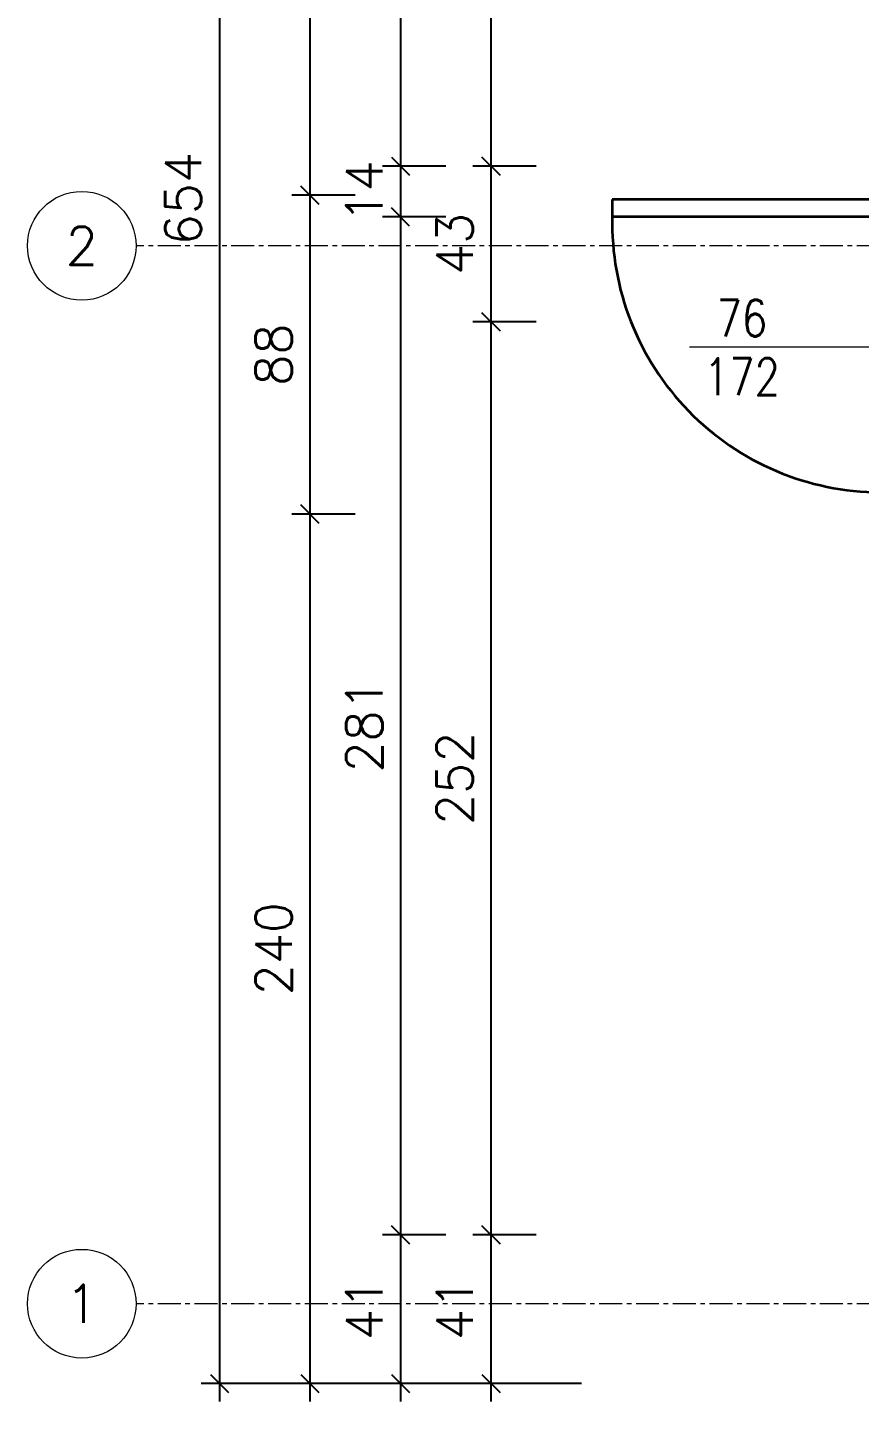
# Model space of a CAD drawing. Header units: centimetres. Extents: x -278 to 1468, y -923 to 500.
# Drawn here: x -278 to -48.2, y -341 to 38.3 of the extents above; entities that cross this region are included whole.
import ezdxf
from ezdxf.enums import TextEntityAlignment as Align

# ---------------------------------------------------------------- set-up
doc = ezdxf.new("R2010")
doc.units = ezdxf.units.CM
doc.header["$LTSCALE"] = 0.1
doc.linetypes.add('CENTERX2', pattern=[101.6, 63.5, -12.7, 12.7, -12.7])
for name, color, linetype, lineweight in [('2DA_DIM_5', 7, 'Continuous', 5), ('2DA_OPIS_STOLARKI', 113, 'Continuous', 9), ('2DA_OŚIE', 7, 'Continuous', 0), ('CP_DOORON', 253, 'Continuous', 35)]:
    doc.layers.add(name, color=color, linetype=linetype, lineweight=lineweight)
doc.styles.add('CP_ATTR', font='ROMANS.SHX')
doc.styles.add('CP_TXT', font='ROMANS.SHX')
doc.dimstyles.new('CP_ADIM_CM_CM_50', dxfattribs={"dimscale": 5, "dimtxt": 3, "dimasz": 1.5, "dimexe": 1.5, "dimexo": 0, "dimgap": 1.5, "dimtad": 1, "dimtxsty": 'CP_TXT', "dimblk": 'OBLIQUE', "dimcen": 2.5, "dimdle": 1.5, "dimadec": 0, "dimazin": 0, "dimtfac": 1, "dimtix": 1, "dimtmove": 2, "dimatfit": 3, "dimfxl": 1, "dimtvp": 1.5, "dimarcsym": 0})

# ---------------------------------------------------------------- blocks, each defined once
blk = doc.blocks.new('2da_aoz02a')
blk.add_line((0, -1.261), (0, 4.388))
at = {"linetype": 'ByBlock', "style": 'CP_ATTR', "width": 0.8, "flags": 8}
blk.add_attdef('HEIGHT', text='', height=0.85, rotation=270, dxfattribs=at).set_placement((-0.68, 3.183), align=Align.MIDDLE)
at = {"linetype": 'ByBlock', "style": 'CP_ATTR', "width": 0.8}
blk.add_attdef('WIDTH', text='', height=0.85, rotation=270, dxfattribs=at).set_placement((0.668, 3.183), align=Align.MIDDLE_CENTER)
blk = doc.blocks.new('_Oblique')
at = {"color": 0, "linetype": 'ByBlock', "lineweight": -2}
blk.add_line((-0.5, -0.5), (0.5, 0.5), dxfattribs=at)
blk = doc.blocks.new('*D1912')
at = {"layer": '2DA_DIM_5', "color": 0, "lineweight": -2}
for p, q in [((-225, 323), (-225, -341)), ((-200, 318), (-230, 318)), ((-200, -336), (-230, -336))]:
    blk.add_line(p, q, dxfattribs=at)
at = {"layer": 'Defpoints', "color": 0}
for p in [(-200, 318), (-225, -336), (-200, -336)]:
    blk.add_point(p, dxfattribs=at)
at = {"layer": '2DA_DIM_5', "color": 0, "lineweight": -2, "xscale": 5, "yscale": 5, "zscale": 5}
for p, rotation in [((-225, 318), 90), ((-225, -336), 270)]:
    blk.add_blockref('_Oblique', p, dxfattribs=dict(at, rotation=rotation))
at = {"layer": '2DA_DIM_5', "color": 0, "insert": (-235, -9), "char_height": 10, "attachment_point": 5, "rotation": 90, "style": 'CP_TXT'}
blk.add_mtext('654', dxfattribs=at)
blk = doc.blocks.new('*D1913')
at = {"layer": '2DA_DIM_5', "color": 0, "lineweight": -2}
for p, q in [((-200, 323), (-200, -13.05)), ((-175, 318), (-205, 318)), ((-187.5, -8.05), (-205, -8.05))]:
    blk.add_line(p, q, dxfattribs=at)
at = {"layer": 'Defpoints', "color": 0}
for p in [(-175, 318), (-200, -8.05), (-187.5, -8.05)]:
    blk.add_point(p, dxfattribs=at)
at = {"layer": '2DA_DIM_5', "color": 0, "lineweight": -2, "xscale": 5, "yscale": 5, "zscale": 5}
for p, rotation in [((-200, 318), 90), ((-200, -8.05), 270)]:
    blk.add_blockref('_Oblique', p, dxfattribs=dict(at, rotation=rotation))
at = {"layer": '2DA_DIM_5', "color": 0, "insert": (-210, 154.975), "char_height": 10, "attachment_point": 5, "rotation": 90, "style": 'CP_TXT'}
blk.add_mtext('326', dxfattribs=at)
blk = doc.blocks.new('*D1914')
at = {"layer": '2DA_DIM_5', "color": 0, "lineweight": -2}
for p, q in [((-200, -3.05), (-200, -101.05)), ((-187.5, -8.05), (-205, -8.05)), ((-187.5, -96.05), (-205, -96.05))]:
    blk.add_line(p, q, dxfattribs=at)
at = {"layer": 'Defpoints', "color": 0}
for p in [(-187.5, -8.05), (-200, -96.05), (-187.5, -96.05)]:
    blk.add_point(p, dxfattribs=at)
at = {"layer": '2DA_DIM_5', "color": 0, "lineweight": -2, "xscale": 5, "yscale": 5, "zscale": 5}
for p, rotation in [((-200, -8.05), 90), ((-200, -96.05), 270)]:
    blk.add_blockref('_Oblique', p, dxfattribs=dict(at, rotation=rotation))
at = {"layer": '2DA_DIM_5', "color": 0, "insert": (-210, -52.05), "char_height": 10, "attachment_point": 5, "rotation": 90, "style": 'CP_TXT'}
blk.add_mtext('88', dxfattribs=at)
blk = doc.blocks.new('*D1915')
at = {"layer": '2DA_DIM_5', "color": 0, "lineweight": -2}
for p, q in [((-200, -91.05), (-200, -341)), ((-187.5, -96.05), (-205, -96.05)), ((-175, -336), (-205, -336))]:
    blk.add_line(p, q, dxfattribs=at)
at = {"layer": 'Defpoints', "color": 0}
for p in [(-187.5, -96.05), (-200, -336), (-175, -336)]:
    blk.add_point(p, dxfattribs=at)
at = {"layer": '2DA_DIM_5', "color": 0, "lineweight": -2, "xscale": 5, "yscale": 5, "zscale": 5}
for p, rotation in [((-200, -96.05), 90), ((-200, -336), 270)]:
    blk.add_blockref('_Oblique', p, dxfattribs=dict(at, rotation=rotation))
at = {"layer": '2DA_DIM_5', "color": 0, "insert": (-210, -216.025), "char_height": 10, "attachment_point": 5, "rotation": 90, "style": 'CP_TXT'}
blk.add_mtext('240', dxfattribs=at)
blk = doc.blocks.new('*D1917')
at = {"layer": '2DA_DIM_5', "color": 0, "lineweight": -2}
for p, q in [((-175, 281), (-175, -5)), ((-162.5, 276), (-180, 276)), ((-162.5, 0), (-180, 0))]:
    blk.add_line(p, q, dxfattribs=at)
at = {"layer": 'Defpoints', "color": 0}
for p in [(-162.5, 276), (-175, 0), (-162.5, 0)]:
    blk.add_point(p, dxfattribs=at)
at = {"layer": '2DA_DIM_5', "color": 0, "lineweight": -2, "xscale": 5, "yscale": 5, "zscale": 5}
for p, rotation in [((-175, 276), 90), ((-175, 0), 270)]:
    blk.add_blockref('_Oblique', p, dxfattribs=dict(at, rotation=rotation))
at = {"layer": '2DA_DIM_5', "color": 0, "insert": (-185, 138), "char_height": 10, "attachment_point": 5, "rotation": 90, "style": 'CP_TXT'}
blk.add_mtext('276', dxfattribs=at)
blk = doc.blocks.new('*D1918')
at = {"layer": '2DA_DIM_5', "color": 0, "lineweight": -2}
for p, q in [((-175, 5), (-175, -19.05)), ((-162.5, 0), (-180, 0)), ((-162.5, -14.05), (-180, -14.05))]:
    blk.add_line(p, q, dxfattribs=at)
at = {"layer": 'Defpoints', "color": 0}
for p in [(-162.5, 0), (-175, -14.05), (-162.5, -14.05)]:
    blk.add_point(p, dxfattribs=at)
at = {"layer": '2DA_DIM_5', "color": 0, "lineweight": -2, "xscale": 5, "yscale": 5, "zscale": 5}
for p, rotation in [((-175, 0), 270), ((-175, -14.05), 90)]:
    blk.add_blockref('_Oblique', p, dxfattribs=dict(at, rotation=rotation))
at = {"layer": '2DA_DIM_5', "color": 0, "insert": (-185, -7.025), "char_height": 10, "attachment_point": 5, "rotation": 90, "style": 'CP_TXT'}
blk.add_mtext('14', dxfattribs=at)
blk = doc.blocks.new('*D1919')
at = {"layer": '2DA_DIM_5', "color": 0, "lineweight": -2}
for p, q in [((-175, -9.05), (-175, -300)), ((-162.5, -14.05), (-180, -14.05)), ((-162.5, -295), (-180, -295))]:
    blk.add_line(p, q, dxfattribs=at)
at = {"layer": 'Defpoints', "color": 0}
for p in [(-162.5, -14.05), (-175, -295), (-162.5, -295)]:
    blk.add_point(p, dxfattribs=at)
at = {"layer": '2DA_DIM_5', "color": 0, "lineweight": -2, "xscale": 5, "yscale": 5, "zscale": 5}
for p, rotation in [((-175, -14.05), 90), ((-175, -295), 270)]:
    blk.add_blockref('_Oblique', p, dxfattribs=dict(at, rotation=rotation))
at = {"layer": '2DA_DIM_5', "color": 0, "insert": (-185, -154.525), "char_height": 10, "attachment_point": 5, "rotation": 90, "style": 'CP_TXT'}
blk.add_mtext('281', dxfattribs=at)
blk = doc.blocks.new('*D1920')
at = {"layer": '2DA_DIM_5', "color": 0, "lineweight": -2}
for p, q in [((-175, -290), (-175, -341)), ((-162.5, -295), (-180, -295)), ((-150, -336), (-180, -336))]:
    blk.add_line(p, q, dxfattribs=at)
at = {"layer": 'Defpoints', "color": 0}
for p in [(-162.5, -295), (-175, -336), (-150, -336)]:
    blk.add_point(p, dxfattribs=at)
at = {"layer": '2DA_DIM_5', "color": 0, "lineweight": -2, "xscale": 5, "yscale": 5, "zscale": 5}
for p, rotation in [((-175, -295), 90), ((-175, -336), 270)]:
    blk.add_blockref('_Oblique', p, dxfattribs=dict(at, rotation=rotation))
at = {"layer": '2DA_DIM_5', "color": 0, "insert": (-185, -315.5), "char_height": 10, "attachment_point": 5, "rotation": 90, "style": 'CP_TXT'}
blk.add_mtext('41', dxfattribs=at)
blk = doc.blocks.new('*D1922')
at = {"layer": '2DA_DIM_5', "color": 0, "lineweight": -2}
for p, q in [((-150, 281), (-150, -5)), ((-137.5, 276), (-155, 276)), ((-137.5, 0), (-155, 0))]:
    blk.add_line(p, q, dxfattribs=at)
at = {"layer": 'Defpoints', "color": 0}
for p in [(-137.5, 276), (-150, 0), (-137.5, 0)]:
    blk.add_point(p, dxfattribs=at)
at = {"layer": '2DA_DIM_5', "color": 0, "lineweight": -2, "xscale": 5, "yscale": 5, "zscale": 5}
for p, rotation in [((-150, 276), 90), ((-150, 0), 270)]:
    blk.add_blockref('_Oblique', p, dxfattribs=dict(at, rotation=rotation))
at = {"layer": '2DA_DIM_5', "color": 0, "insert": (-160, 138), "char_height": 10, "attachment_point": 5, "rotation": 90, "style": 'CP_TXT'}
blk.add_mtext('276', dxfattribs=at)
blk = doc.blocks.new('*D1923')
at = {"layer": '2DA_DIM_5', "color": 0, "lineweight": -2}
for p, q in [((-150, 5), (-150, -48)), ((-137.5, 0), (-155, 0)), ((-137.5, -43), (-155, -43))]:
    blk.add_line(p, q, dxfattribs=at)
at = {"layer": 'Defpoints', "color": 0}
for p in [(-137.5, 0), (-150, -43), (-137.5, -43)]:
    blk.add_point(p, dxfattribs=at)
at = {"layer": '2DA_DIM_5', "color": 0, "lineweight": -2, "xscale": 5, "yscale": 5, "zscale": 5}
for p, rotation in [((-150, 0), 90), ((-150, -43), 270)]:
    blk.add_blockref('_Oblique', p, dxfattribs=dict(at, rotation=rotation))
at = {"layer": '2DA_DIM_5', "color": 0, "insert": (-160, -21.5), "char_height": 10, "attachment_point": 5, "rotation": 90, "style": 'CP_TXT'}
blk.add_mtext('43', dxfattribs=at)
blk = doc.blocks.new('*D1924')
at = {"layer": '2DA_DIM_5', "color": 0, "lineweight": -2}
for p, q in [((-150, -38), (-150, -300)), ((-137.5, -43), (-155, -43)), ((-137.5, -295), (-155, -295))]:
    blk.add_line(p, q, dxfattribs=at)
at = {"layer": 'Defpoints', "color": 0}
for p in [(-137.5, -43), (-150, -295), (-137.5, -295)]:
    blk.add_point(p, dxfattribs=at)
at = {"layer": '2DA_DIM_5', "color": 0, "lineweight": -2, "xscale": 5, "yscale": 5, "zscale": 5}
for p, rotation in [((-150, -43), 90), ((-150, -295), 270)]:
    blk.add_blockref('_Oblique', p, dxfattribs=dict(at, rotation=rotation))
at = {"layer": '2DA_DIM_5', "color": 0, "insert": (-160, -169), "char_height": 10, "attachment_point": 5, "rotation": 90, "style": 'CP_TXT'}
blk.add_mtext('252', dxfattribs=at)
blk = doc.blocks.new('*D1925')
at = {"layer": '2DA_DIM_5', "color": 0, "lineweight": -2}
for p, q in [((-150, -290), (-150, -341)), ((-137.5, -295), (-155, -295)), ((-125, -336), (-155, -336))]:
    blk.add_line(p, q, dxfattribs=at)
at = {"layer": 'Defpoints', "color": 0}
for p in [(-137.5, -295), (-150, -336), (-125, -336)]:
    blk.add_point(p, dxfattribs=at)
at = {"layer": '2DA_DIM_5', "color": 0, "lineweight": -2, "xscale": 5, "yscale": 5, "zscale": 5}
for p, rotation in [((-150, -295), 90), ((-150, -336), 270)]:
    blk.add_blockref('_Oblique', p, dxfattribs=dict(at, rotation=rotation))
at = {"layer": '2DA_DIM_5', "color": 0, "insert": (-160, -315.5), "char_height": 10, "attachment_point": 5, "rotation": 90, "style": 'CP_TXT'}
blk.add_mtext('41', dxfattribs=at)
blk = doc.blocks.new('CPHS_200')
blk.add_circle((0, 0), 1)
at = {"style": 'CP_ATTR', "flags": 12}
blk.add_attdef('VAL', text='', height=0.7, dxfattribs=at).set_placement((0, 0), align=Align.MIDDLE)
at = {"linetype": 'ByBlock', "style": 'CP_ATTR', "flags": 9}
for tag, p in [('NAME', (-0.092, -0.018)), ('GROUP', (-0.092, -0.018)), ('NUMBER', (-0.092, -0.019)), ('PRODUCER', (-0.092, -0.018)), ('ARTICLE', (-0.092, -0.018)), ('CHARACTER', (-0.092, -0.018)), ('PN', (-0.092, -0.018)), ('TEMPERATURE', (-0.092, -0.018)), ('FLOW', (-0.092, -0.018)), ('VOLTAGE', (-0.092, -0.019)), ('WEIGHT', (-0.092, -0.018)), ('OTHER', (-0.092, -0.018)), ('PRODUCT-TYPE', (-0.092, -0.019)), ('ORDER-NO', (-0.092, -0.019)), ('POWER', (-0.092, -0.019)), ('DN', (-0.091, -0.019))]:
    blk.add_attdef(tag, text='', height=0.00005, dxfattribs=at).set_placement(p, align=Align.MIDDLE_LEFT)
blk = doc.blocks.new('A$C6728AE7A')
at = {"layer": '2DA_OŚIE', "linetype": 'CENTERX2'}
for p, q in [((1014, -22), (-248, -22)), ((1014, -314), (-248, -314))]:
    blk.add_line(p, q, dxfattribs=at)
at = {"layer": '2DA_OŚIE', "xscale": 15, "yscale": 15, "zscale": 15}
for p, values in [((-263, -22), {'VAL': '2'}), ((-263, -314), {'VAL': '1'})]:
    blk.add_blockref('CPHS_200', p, dxfattribs=at).add_auto_attribs(values)

msp = doc.modelspace()

# ---------------------------------------------------------------- linework, layer by layer
at = {"layer": 'CP_DOORON'}
for p, q in [((-42.5, -9.25), (-116.5, -9.25)), ((-116.5, -9.25), (-116.5, -14.05)), ((-42.5, -14.05), (-116.5, -14.05))]:
    msp.add_line(p, q, dxfattribs=at)
msp.add_arc((-42.204, -15.735), 74.315, 178.7006, 269.7716, dxfattribs=at)

# ---------------------------------------------------------------- block references
at = {"layer": '2DA_OPIS_STOLARKI', "xscale": 12, "yscale": 12, "zscale": 12, "rotation": 90}
msp.add_blockref('2da_aoz02a', (-42.5, -50), dxfattribs=at).add_auto_attribs({'WIDTH': '76', 'HEIGHT': '172'})
at = {"layer": '2DA_OŚIE'}
msp.add_blockref('A$C6728AE7A', (0, 0), dxfattribs=at)

# ---------------------------------------------------------------- dimensions: what is measured, and where the dimension line sits
at = {"layer": '2DA_DIM_5'}
for base, p1, p2, text, picture, middle in [((-225, -336), (-200, 318), (-200, -336), '654', '*D1912', (-235, -9)), ((-200, -8.05), (-175, 318), (-187.5, -8.05), '326', '*D1913', (-210, 154.975)), ((-175, 0), (-162.5, 276), (-162.5, 0), '276', '*D1917', (-185, 138)), ((-150, 0), (-137.5, 276), (-137.5, 0), '276', '*D1922', (-160, 138)), ((-175, -14.05), (-162.5, 0), (-162.5, -14.05), '14', '*D1918', (-185, -7.025)), ((-150, -43), (-137.5, 0), (-137.5, -43), '43', '*D1923', (-160, -21.5)), ((-200, -96.05), (-187.5, -8.05), (-187.5, -96.05), '88', '*D1914', (-210, -52.05)), ((-175, -295), (-162.5, -14.05), (-162.5, -295), '281', '*D1919', (-185, -154.525)), ((-150, -295), (-137.5, -43), (-137.5, -295), '252', '*D1924', (-160, -169)), ((-200, -336), (-187.5, -96.05), (-175, -336), '240', '*D1915', (-210, -216.025)), ((-175, -336), (-162.5, -295), (-150, -336), '41', '*D1920', (-185, -315.5)), ((-150, -336), (-137.5, -295), (-125, -336), '41', '*D1925', (-160, -315.5))]:
    dim = msp.add_linear_dim(base=base, p1=p1, p2=p2, angle=90, text=text, dimstyle='CP_ADIM_CM_CM_50', override={"dimtxt": 2, "dimasz": 1, "dimexe": 1, "dimgap": 1, "dimdle": 1, "dimtvp": 1}, dxfattribs=at)
    dim.commit()
    dim.dimension.update_dxf_attribs({"geometry": picture, "text_midpoint": middle})

doc.saveas('drawing.dxf')
